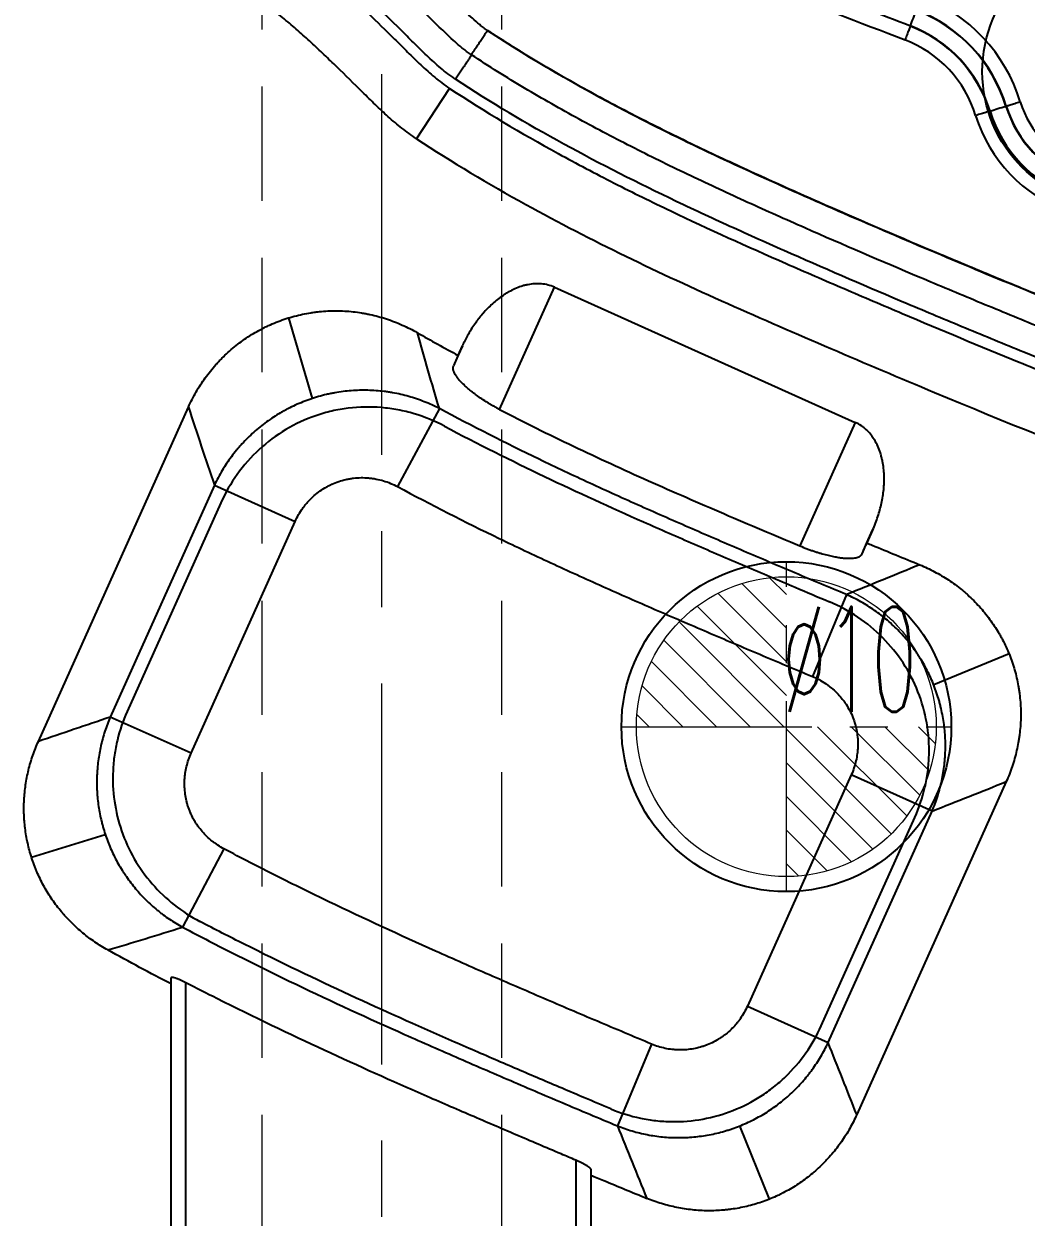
# Model space of a CAD drawing. Header units: millimetres. Extents: x 2519 to 3162, y 2051 to 2506.
# Drawn here: x 2721.48 to 2754.91, y 2209.2 to 2248.99 of the extents above; entities that cross this region are included whole.
import ezdxf
from ezdxf.enums import TextEntityAlignment as Align
from ezdxf.lldxf.tags import DXFTag

# ---------------------------------------------------------------- set-up
doc = ezdxf.new("R2010")
doc.units = ezdxf.units.MM
doc.linetypes.add('CENTER', pattern=[50.8, 31.75, -6.35, 6.35, -6.35])
doc.linetypes.add('HIDDEN', pattern=[9.525, 6.35, -3.175])
doc.layers.add('20', color=7, linetype='Continuous', true_color=0xffffff)
doc.layers.add('cool', color=153, linetype='HIDDEN', lineweight=9)
doc.layers.add('epin', color=13, linetype='Continuous', lineweight=9)
doc.styles.add('TXT05', font='txt.shx', dxfattribs={"width": 0.5, "bigfont": 'gbcbig.shx'})
tags = doc.linetypes.add('DASHED', pattern=[25.72, 12.86, -12.86]).pattern_tags.tags
tags[6:7] = [DXFTag(74, 4), DXFTag(75, 0), DXFTag(340, '0'), DXFTag(46, 0.0), DXFTag(50, 0.0), DXFTag(44, 0.0), DXFTag(45, 0.0)]
tags[4:5] = [DXFTag(74, 4), DXFTag(75, 0), DXFTag(340, '0'), DXFTag(46, 0.0), DXFTag(50, 0.0), DXFTag(44, 0.0), DXFTag(45, 0.0)]

# ---------------------------------------------------------------- blocks, each defined once
blk = doc.blocks.new('SL')
at = {"layer": 'cool', "color": 1, "linetype": 'CENTER', "lineweight": 18, "ltscale": 0.4}
blk.add_line((0, 220), (0, 0), dxfattribs=at)
at = {"layer": 'cool', "lineweight": 18, "ltscale": 0.6}
for p, q in [((-4, 208.79), (-4, 11.21)), ((4, 208.79), (4, 11.21))]:
    blk.add_line(p, q, dxfattribs=at)
blk = doc.blocks.new('epin_ejp_10')
at = {"layer": 'epin'}
h = blk.add_hatch(dxfattribs=at)
h.set_pattern_fill('_ANSI31', color=123, scale=0.25, angle=90)
h.set_pattern_definition([(135, (-3738.4753, 4034.3883), (-0.56126601, -0.56126601), [])])
h.paths.add_polyline_path([(0, 5, 0.414214), (-5, 0), (0, 0)])
h.paths.add_polyline_path([(5, 0), (0, 0), (0, -5, 0.414214)])
at = {"layer": 'epin', "color": 1, "linetype": 'CENTER', "ltscale": 0.2}
for p, q in [((0, -5.5), (0, 5.5)), ((-5.5, 0), (5.5, 0))]:
    blk.add_line(p, q, dxfattribs=at)
at = {"layer": 'epin'}
blk.add_circle((0, 0), 5, dxfattribs=at)
at = {"layer": 'epin', "color": 6, "style": 'TXT05', "width": 0.5}
blk.add_text('%%c10', height=3.5, dxfattribs=at).set_placement((2.096, 2.25), align=Align.MIDDLE)

msp = doc.modelspace()

# ---------------------------------------------------------------- linework, layer by layer
at = {"layer": '20', "color": 7, "linetype": 'Continuous'}
for p, q in [((2734.575, 2245.157), (2735.681, 2246.835)), ((2737.349, 2236.128), (2739.179, 2240.203)), ((2739.179, 2240.203), (2749.214, 2235.697)), ((2731.109, 2236.495), (2730.321, 2239.186)), ((2735.966, 2237.929), (2736.108, 2238.246)), ((2735.959, 2237.914), (2735.811, 2237.585)), ((2721.967, 2225.06), (2726.971, 2236.207)), ((2735.342, 2236.157), (2733.943, 2233.555)), ((2749.214, 2235.697), (2747.365, 2231.579)), ((2727.836, 2233.605), (2724.365, 2225.872)), ((2727.836, 2233.605), (2730.532, 2232.395)), ((2728.05, 2233.012), (2724.926, 2226.056)), ((2727.06, 2224.662), (2730.532, 2232.395)), ((2749.792, 2232.102), (2749.602, 2231.678)), ((2749.439, 2231.316), (2749.602, 2231.678)), ((2748.919, 2229.953), (2747.781, 2227.226)), ((2754.343, 2227.975), (2751.828, 2226.946)), ((2727.06, 2224.662), (2724.365, 2225.872)), ((2749.079, 2223.946), (2745.614, 2216.228)), ((2751.774, 2222.736), (2749.079, 2223.946)), ((2754.249, 2223.719), (2749.263, 2212.614)), ((2748.309, 2215.018), (2751.774, 2222.736)), ((2748.079, 2215.573), (2751.198, 2222.518)), ((2721.737, 2221.196), (2724.198, 2221.955)), ((2728.155, 2221.477), (2726.774, 2218.865)), ((2726.39, 2201.986), (2726.39, 2217.171)), ((2726.39, 2208.986), (2726.39, 2216.971)), ((2726.89, 2201.986), (2726.89, 2217.01)), ((2745.614, 2216.228), (2748.309, 2215.018)), ((2742.418, 2214.965), (2741.278, 2212.239)), ((2746.35, 2209.796), (2745.36, 2212.238)), ((2739.89, 2211.097), (2739.89, 2201.986)), ((2740.39, 2210.792), (2740.39, 2201.986)), ((2740.39, 2210.6), (2740.39, 2201.986))]:
    msp.add_line(p, q, dxfattribs=at)
at = {"layer": '20', "color": 8, "linetype": 'DASHED', "ltscale": 0.006}
msp.add_line((2736.108, 2238.246), (2735.959, 2237.914), dxfattribs=at)
at = {"layer": '20', "color": 8, "linetype": 'DASHED', "ltscale": 0.007}
msp.add_line((2749.602, 2231.678), (2749.792, 2232.102), dxfattribs=at)
at = {"layer": '20', "color": 8, "linetype": 'DASHED', "ltscale": 0.2}
msp.add_circle((2757.95, 2247.39), 4.5, dxfattribs=at)
at = {"layer": '20', "color": 8, "linetype": 'DASHED', "ltscale": 0.3}
msp.add_circle((2746.914, 2225.55), 5.5, dxfattribs=at)
at = {"layer": '20', "color": 7, "linetype": 'Continuous'}
for centre, radius, start, end in [((2749.451, 2244.762), 5.511, 17.1759, 68.9474), ((2749.451, 2244.762), 5.009, 17.1746, 68.9474), ((2749.451, 2244.762), 5.022, 17.1747, 68.9473), ((2749.451, 2244.762), 4.443, 17.1729, 68.946), ((2749.451, 2244.762), 4.455, 17.1727, 68.9462), ((2749.451, 2244.762), 3.953, 17.1727, 68.9448), ((2757.95, 2247.39), 4.44, 197.1895, 303.1486), ((2757.95, 2247.39), 3.887, 197.1895, 303.1486), ((2757.95, 2247.39), 3.874, 197.1894, 303.1484), ((2757.95, 2247.39), 3.385, 197.1895, 303.1465), ((2757.95, 2247.39), 4.943, 197.1878, 303.1486), ((2757.95, 2247.39), 4.453, 197.1893, 303.1484)]:
    msp.add_arc(centre, radius, start, end, dxfattribs=at)
for centre, major_axis, start_param, end_param in [((2737.932, 2237.426), (1.246, 2.776), 1.4433, 1.570796), ((2747.967, 2232.921), (-1.246, -2.776), 1.570796, 1.652923)]:
    msp.add_ellipse(centre, major_axis=major_axis, ratio=0.657223, start_param=start_param, end_param=end_param, dxfattribs=at)
for points, knots in [([(2736.945, 2248.767), (2736.9, 2248.797), (2736.856, 2248.828), (2736.77, 2248.892), (2736.728, 2248.925), (2736.604, 2249.027), (2736.524, 2249.098), (2736.367, 2249.242), (2736.29, 2249.315), (2736.136, 2249.463), (2736.059, 2249.538), (2735.907, 2249.687), (2735.831, 2249.762), (2735.679, 2249.912), (2735.603, 2249.987), (2735.375, 2250.212), (2735.223, 2250.362), (2734.765, 2250.809), (2734.457, 2251.105), (2733.989, 2251.541), (2733.831, 2251.685), (2733.513, 2251.97), (2733.353, 2252.11), (2733.028, 2252.387), (2732.782, 2252.591), (2732.531, 2252.791), (2732.363, 2252.923), (2732.278, 2252.988), (2731.853, 2253.312), (2731.507, 2253.56), (2730.798, 2254.03), (2730.436, 2254.252), (2729.692, 2254.666), (2729.311, 2254.857), (2728.918, 2255.03)], [0, 0, 0, 0, 0.015625, 0.015625, 0.03125, 0.03125, 0.0625, 0.0625, 0.09375, 0.09375, 0.125, 0.125, 0.15625, 0.15625, 0.1875, 0.1875, 0.25, 0.25, 0.375, 0.375, 0.4375, 0.4375, 0.5, 0.5, 0.5625, 0.59375, 0.59375, 0.625, 0.625, 0.75, 0.75, 0.875, 0.875, 1, 1, 1, 1]), ([(2736.413, 2247.953), (2736.368, 2247.982), (2736.325, 2248.012), (2736.239, 2248.074), (2736.197, 2248.106), (2736.072, 2248.203), (2735.992, 2248.271), (2735.834, 2248.409), (2735.757, 2248.48), (2735.604, 2248.624), (2735.528, 2248.697), (2735.377, 2248.843), (2735.302, 2248.917), (2735.153, 2249.064), (2735.078, 2249.138), (2734.854, 2249.36), (2734.704, 2249.507), (2734.254, 2249.949), (2733.953, 2250.242), (2733.341, 2250.817), (2733.031, 2251.1), (2732.555, 2251.513), (2732.394, 2251.648), (2732.15, 2251.848), (2732.069, 2251.915), (2731.904, 2252.046), (2731.822, 2252.111), (2731.406, 2252.433), (2731.066, 2252.68), (2730.372, 2253.148), (2730.017, 2253.369), (2729.287, 2253.78), (2728.912, 2253.969), (2728.526, 2254.139)], [0, 0, 0, 0, 0.015625, 0.015625, 0.03125, 0.03125, 0.0625, 0.0625, 0.09375, 0.09375, 0.125, 0.125, 0.15625, 0.15625, 0.1875, 0.1875, 0.25, 0.25, 0.375, 0.375, 0.5, 0.5, 0.5625, 0.5625, 0.59375, 0.59375, 0.625, 0.625, 0.75, 0.75, 0.875, 0.875, 1, 1, 1, 1]), ([(2735.881, 2247.138), (2735.838, 2247.167), (2735.795, 2247.196), (2735.71, 2247.256), (2735.668, 2247.286), (2735.544, 2247.38), (2735.464, 2247.444), (2735.227, 2247.644), (2735.076, 2247.784), (2734.851, 2247.998), (2734.777, 2248.07), (2734.629, 2248.214), (2734.556, 2248.286), (2734.335, 2248.504), (2734.188, 2248.649), (2733.746, 2249.085), (2733.451, 2249.373), (2732.852, 2249.943), (2732.549, 2250.224), (2732.084, 2250.634), (2731.927, 2250.769), (2731.61, 2251.034), (2731.449, 2251.165), (2730.962, 2251.549), (2730.631, 2251.795), (2729.95, 2252.262), (2729.602, 2252.483), (2729.063, 2252.79), (2728.88, 2252.889), (2728.51, 2253.076), (2728.323, 2253.165), (2728.133, 2253.249)], [0, 0, 0, 0, 0.015625, 0.015625, 0.03125, 0.03125, 0.0625, 0.0625, 0.125, 0.125, 0.15625, 0.15625, 0.1875, 0.1875, 0.25, 0.25, 0.375, 0.375, 0.5, 0.5, 0.5625, 0.5625, 0.625, 0.625, 0.75, 0.75, 0.875, 0.875, 0.9375, 0.9375, 1, 1, 1, 1]), ([(2727.987, 2252.917), (2728.175, 2252.834), (2728.361, 2252.745), (2728.636, 2252.605), (2728.727, 2252.557), (2728.907, 2252.459), (2728.997, 2252.409), (2729.264, 2252.256), (2729.44, 2252.15), (2729.786, 2251.931), (2729.957, 2251.818), (2730.295, 2251.585), (2730.462, 2251.466), (2730.709, 2251.282), (2730.791, 2251.22), (2730.954, 2251.095), (2731.035, 2251.032), (2731.437, 2250.712), (2731.75, 2250.447), (2732.21, 2250.038), (2732.362, 2249.9), (2732.663, 2249.621), (2732.813, 2249.48), (2733.258, 2249.055), (2733.552, 2248.768), (2733.918, 2248.407), (2733.991, 2248.335), (2734.137, 2248.19), (2734.21, 2248.118), (2734.429, 2247.901), (2734.576, 2247.757), (2734.875, 2247.475), (2735.027, 2247.337), (2735.264, 2247.14), (2735.345, 2247.076), (2735.51, 2246.952), (2735.594, 2246.893), (2735.681, 2246.835)], [0, 0, 0, 0, 0.0625, 0.0625, 0.09375, 0.09375, 0.125, 0.125, 0.1875, 0.1875, 0.25, 0.25, 0.3125, 0.3125, 0.34375, 0.34375, 0.375, 0.375, 0.5, 0.5, 0.5625, 0.5625, 0.625, 0.625, 0.75, 0.75, 0.78125, 0.78125, 0.8125, 0.8125, 0.875, 0.875, 0.9375, 0.9375, 0.96875, 0.96875, 1, 1, 1, 1]), ([(2741.982, 2252.529), (2742.992, 2252.115), (2745.013, 2251.294), (2748.036, 2250.09), (2750.051, 2249.305), (2751.052, 2248.92)], [0, 0, 0, 0, 0.335559, 0.670378, 1, 1, 1, 1]), ([(2741.791, 2252.065), (2743.299, 2251.447), (2744.808, 2250.836), (2747.835, 2249.631), (2749.351, 2249.036), (2750.872, 2248.451)], [0, 0, 0, 0, 0.5, 0.5, 1, 1, 1, 1]), ([(2734.575, 2245.157), (2734.409, 2245.267), (2734.248, 2245.383), (2733.936, 2245.627), (2733.785, 2245.755), (2733.489, 2246.018), (2733.345, 2246.154), (2733.059, 2246.429), (2732.918, 2246.569), (2732.495, 2246.988), (2732.212, 2247.267), (2731.785, 2247.682), (2731.642, 2247.819), (2731.354, 2248.093), (2731.209, 2248.229), (2730.917, 2248.498), (2730.77, 2248.631), (2730.471, 2248.892), (2730.321, 2249.021), (2729.863, 2249.401), (2729.551, 2249.644), (2729.068, 2249.991), (2728.904, 2250.104), (2728.655, 2250.268), (2728.571, 2250.321), (2728.403, 2250.427), (2728.318, 2250.478), (2728.062, 2250.63), (2727.889, 2250.727), (2727.537, 2250.911), (2727.358, 2250.997), (2727.176, 2251.078)], [0, 0, 0, 0, 0.0625, 0.0625, 0.125, 0.125, 0.1875, 0.1875, 0.25, 0.25, 0.375, 0.375, 0.4375, 0.4375, 0.5, 0.5, 0.5625, 0.5625, 0.625, 0.625, 0.75, 0.75, 0.8125, 0.8125, 0.84375, 0.84375, 0.875, 0.875, 0.9375, 0.9375, 1, 1, 1, 1]), ([(2751.052, 2248.92), (2751.052, 2248.919), (2751.05, 2248.916), (2751.045, 2248.903), (2751.042, 2248.893), (2751.032, 2248.869), (2751.027, 2248.854), (2751.013, 2248.82), (2751.006, 2248.8), (2750.989, 2248.757), (2750.98, 2248.733), (2750.961, 2248.683), (2750.95, 2248.656), (2750.929, 2248.6), (2750.918, 2248.571), (2750.895, 2248.512), (2750.883, 2248.482), (2750.872, 2248.451)], [0, 0, 0, 0, 0.125, 0.125, 0.25, 0.25, 0.375, 0.375, 0.5, 0.5, 0.625, 0.625, 0.75, 0.75, 0.875, 0.875, 1, 1, 1, 1]), ([(2736.409, 2247.956), (2736.417, 2247.967), (2736.427, 2247.982), (2736.442, 2248.006), (2736.445, 2248.011), (2736.452, 2248.021), (2736.456, 2248.027), (2736.467, 2248.043), (2736.475, 2248.055), (2736.5, 2248.093), (2736.518, 2248.121), (2736.544, 2248.161), (2736.55, 2248.169), (2736.561, 2248.185), (2736.566, 2248.193), (2736.583, 2248.219), (2736.595, 2248.237), (2736.63, 2248.291), (2736.656, 2248.329), (2736.696, 2248.39), (2736.71, 2248.411), (2736.738, 2248.454), (2736.752, 2248.475), (2736.795, 2248.54), (2736.825, 2248.585), (2736.862, 2248.642), (2736.87, 2248.653), (2736.879, 2248.667), (2736.881, 2248.67), (2736.885, 2248.676), (2736.891, 2248.685), (2736.896, 2248.693), (2736.915, 2248.722), (2736.93, 2248.744), (2736.945, 2248.767)], [0, 0, 0, 0, 0.125, 0.125, 0.15625, 0.15625, 0.1875, 0.1875, 0.25, 0.25, 0.375, 0.375, 0.40625, 0.40625, 0.4375, 0.4375, 0.5, 0.5, 0.625, 0.625, 0.6875, 0.6875, 0.75, 0.75, 0.875, 0.875, 0.90625, 0.90625, 0.914062, 0.914062, 0.921875, 0.9375, 0.9375, 1, 1, 1, 1]), ([(2736.945, 2248.767), (2738.426, 2247.792), (2741.76, 2245.882), (2747.242, 2243.335), (2753.167, 2240.809), (2757.211, 2239.163), (2759.228, 2238.38)], [0, 0, 0, 0, 0.217082, 0.468667, 0.736687, 1, 1, 1, 1]), ([(2767.271, 2235.493), (2764.643, 2236.351), (2762.044, 2237.291), (2758.821, 2238.537), (2758.178, 2238.79), (2756.894, 2239.301), (2755.612, 2239.818), (2754.334, 2240.344), (2753.058, 2240.873), (2752.421, 2241.14), (2750.511, 2241.945), (2749.241, 2242.49), (2747.661, 2243.186), (2747.345, 2243.326), (2746.714, 2243.608), (2746.399, 2243.75), (2745.455, 2244.178), (2744.828, 2244.469), (2743.892, 2244.914), (2743.58, 2245.064), (2742.959, 2245.368), (2742.65, 2245.522), (2741.724, 2245.989), (2741.112, 2246.31), (2740.201, 2246.806), (2739.899, 2246.974), (2739.298, 2247.316), (2739, 2247.49), (2738.109, 2248.021), (2737.523, 2248.387), (2736.945, 2248.767)], [0, 0, 0, 0, 0.25, 0.25, 0.3125, 0.3125, 0.375, 0.4375, 0.4375, 0.5, 0.5, 0.625, 0.625, 0.65625, 0.65625, 0.6875, 0.6875, 0.75, 0.75, 0.78125, 0.78125, 0.8125, 0.8125, 0.875, 0.875, 0.90625, 0.90625, 0.9375, 0.9375, 1, 1, 1, 1]), ([(2736.417, 2247.951), (2736.409, 2247.939), (2736.399, 2247.924), (2736.374, 2247.887), (2736.36, 2247.864), (2736.326, 2247.814), (2736.307, 2247.785), (2736.266, 2247.723), (2736.244, 2247.688), (2736.196, 2247.616), (2736.17, 2247.577), (2736.117, 2247.496), (2736.089, 2247.453), (2736.031, 2247.366), (2736.002, 2247.321), (2735.942, 2247.23), (2735.911, 2247.184), (2735.881, 2247.138)], [0, 0, 0, 0, 0.125, 0.125, 0.25, 0.25, 0.375, 0.375, 0.5, 0.5, 0.625, 0.625, 0.75, 0.75, 0.875, 0.875, 1, 1, 1, 1]), ([(2766.977, 2234.565), (2764.328, 2235.43), (2761.708, 2236.378), (2758.459, 2237.634), (2757.811, 2237.888), (2756.517, 2238.404), (2755.225, 2238.925), (2753.937, 2239.455), (2752.651, 2239.989), (2752.008, 2240.258), (2750.083, 2241.07), (2748.804, 2241.619), (2747.211, 2242.322), (2746.892, 2242.463), (2746.257, 2242.747), (2745.304, 2243.176), (2744.356, 2243.615), (2743.412, 2244.065), (2743.098, 2244.216), (2742.473, 2244.523), (2742.161, 2244.678), (2741.228, 2245.15), (2740.611, 2245.474), (2739.388, 2246.142), (2738.782, 2246.487), (2737.586, 2247.2), (2736.995, 2247.569), (2736.413, 2247.953)], [0, 0, 0, 0, 0.25, 0.25, 0.3125, 0.3125, 0.375, 0.4375, 0.4375, 0.5, 0.5, 0.625, 0.625, 0.65625, 0.65625, 0.6875, 0.75, 0.75, 0.78125, 0.78125, 0.8125, 0.8125, 0.875, 0.875, 0.9375, 0.9375, 1, 1, 1, 1]), ([(2766.683, 2233.638), (2765.348, 2234.074), (2763.356, 2234.759), (2761.378, 2235.484), (2760.062, 2235.975), (2759.406, 2236.224), (2757.441, 2236.984), (2755.484, 2237.765), (2753.537, 2238.568), (2752.24, 2239.106), (2751.592, 2239.377), (2749.651, 2240.196), (2748.36, 2240.751), (2746.754, 2241.46), (2746.433, 2241.602), (2745.792, 2241.889), (2745.152, 2242.178), (2744.514, 2242.471), (2743.877, 2242.767), (2743.559, 2242.916), (2741.975, 2243.672), (2740.722, 2244.303), (2738.262, 2245.649), (2737.055, 2246.364), (2735.881, 2247.138)], [0, 0, 0, 0, 0.125, 0.1875, 0.1875, 0.25, 0.25, 0.375, 0.4375, 0.4375, 0.5, 0.5, 0.625, 0.625, 0.65625, 0.65625, 0.6875, 0.71875, 0.71875, 0.75, 0.75, 0.875, 0.875, 1, 1, 1, 1]), ([(2735.681, 2246.835), (2736.858, 2246.06), (2738.067, 2245.341), (2739.609, 2244.495), (2739.919, 2244.329), (2740.541, 2244), (2740.854, 2243.838), (2741.795, 2243.359), (2742.427, 2243.049), (2744.332, 2242.14), (2745.614, 2241.561), (2747.547, 2240.714), (2748.193, 2240.435), (2749.486, 2239.88), (2750.134, 2239.604), (2752.077, 2238.78), (2754.025, 2237.967), (2755.983, 2237.177), (2757.291, 2236.657), (2757.946, 2236.4), (2761.228, 2235.132), (2763.874, 2234.173), (2766.55, 2233.3)], [0, 0, 0, 0, 0.125, 0.125, 0.15625, 0.15625, 0.1875, 0.1875, 0.25, 0.25, 0.375, 0.375, 0.4375, 0.4375, 0.5, 0.5, 0.625, 0.6875, 0.6875, 0.75, 0.75, 1, 1, 1, 1]), ([(2753.708, 2246.078), (2753.707, 2246.078), (2753.704, 2246.076), (2753.69, 2246.072), (2753.68, 2246.069), (2753.656, 2246.062), (2753.641, 2246.057), (2753.605, 2246.046), (2753.585, 2246.04), (2753.541, 2246.026), (2753.517, 2246.019), (2753.465, 2246.003), (2753.438, 2245.994), (2753.38, 2245.977), (2753.351, 2245.967), (2753.29, 2245.949), (2753.259, 2245.939), (2753.228, 2245.929)], [0, 0, 0, 0, 0.125, 0.125, 0.25, 0.25, 0.375, 0.375, 0.5, 0.5, 0.625, 0.625, 0.75, 0.75, 0.875, 0.875, 1, 1, 1, 1]), ([(2754.237, 2246.241), (2754.238, 2246.242), (2754.241, 2246.243), (2754.255, 2246.247), (2754.264, 2246.25), (2754.289, 2246.258), (2754.304, 2246.262), (2754.339, 2246.273), (2754.36, 2246.279), (2754.404, 2246.293), (2754.428, 2246.301), (2754.48, 2246.316), (2754.507, 2246.325), (2754.564, 2246.343), (2754.594, 2246.352), (2754.655, 2246.371), (2754.686, 2246.38), (2754.717, 2246.39)], [0, 0, 0, 0, 0.125, 0.125, 0.25, 0.25, 0.375, 0.375, 0.5, 0.5, 0.625, 0.625, 0.75, 0.75, 0.875, 0.875, 1, 1, 1, 1]), ([(2738.225, 2242.962), (2739.323, 2242.357), (2740.436, 2241.786), (2742.685, 2240.691), (2743.82, 2240.168), (2746.102, 2239.148), (2747.25, 2238.652), (2749.549, 2237.667), (2750.701, 2237.179), (2751.855, 2236.697)], [0, 0, 0, 0, 0.25, 0.25, 0.5, 0.5, 0.75, 0.75, 1, 1, 1, 1]), ([(2739.179, 2240.203), (2739.109, 2240.234), (2739.038, 2240.259), (2738.892, 2240.296), (2738.818, 2240.309), (2738.723, 2240.317), (2738.704, 2240.318), (2738.666, 2240.32), (2738.609, 2240.322), (2738.553, 2240.32), (2738.44, 2240.313), (2738.365, 2240.303), (2738.272, 2240.285), (2738.253, 2240.281), (2738.216, 2240.272), (2738.161, 2240.259), (2738.107, 2240.243), (2737.999, 2240.208), (2737.929, 2240.181), (2737.792, 2240.12), (2737.725, 2240.087), (2737.626, 2240.031), (2737.593, 2240.012), (2737.529, 2239.972), (2737.497, 2239.952), (2737.341, 2239.847), (2737.223, 2239.754), (2737.001, 2239.554), (2736.896, 2239.446), (2736.772, 2239.304), (2736.748, 2239.275), (2736.7, 2239.217), (2736.629, 2239.128), (2736.562, 2239.037), (2736.434, 2238.852), (2736.354, 2238.724), (2736.281, 2238.592)], [0, 0, 0, 0, 0.0625, 0.0625, 0.125, 0.125, 0.140625, 0.140625, 0.15625, 0.1875, 0.1875, 0.25, 0.25, 0.265625, 0.265625, 0.28125, 0.3125, 0.3125, 0.375, 0.375, 0.4375, 0.4375, 0.46875, 0.46875, 0.5, 0.5, 0.625, 0.625, 0.75, 0.75, 0.78125, 0.78125, 0.8125, 0.875, 0.875, 1, 1, 1, 1]), ([(2726.971, 2236.207), (2727.049, 2236.38), (2727.221, 2236.717), (2727.425, 2237.032), (2727.645, 2237.337), (2727.763, 2237.484), (2727.921, 2237.661), (2727.953, 2237.696), (2728.019, 2237.765), (2728.052, 2237.8), (2728.152, 2237.901), (2728.22, 2237.966), (2728.43, 2238.156), (2728.721, 2238.394), (2729.035, 2238.6), (2729.28, 2238.743), (2729.363, 2238.788), (2729.49, 2238.853), (2729.533, 2238.875), (2729.619, 2238.916), (2729.662, 2238.935), (2729.877, 2239.032), (2730.229, 2239.167), (2730.592, 2239.264), (2730.869, 2239.323), (2730.962, 2239.34), (2731.102, 2239.362), (2731.149, 2239.369), (2731.244, 2239.381), (2731.291, 2239.386), (2731.527, 2239.41), (2731.715, 2239.419), (2732.091, 2239.418), (2732.279, 2239.407), (2732.56, 2239.377), (2732.653, 2239.364), (2732.793, 2239.341), (2732.84, 2239.333), (2732.933, 2239.315), (2732.98, 2239.306), (2733.212, 2239.255), (2733.395, 2239.206), (2733.753, 2239.088), (2734.104, 2238.953), (2734.441, 2238.782), (2734.606, 2238.687)], [0, 0, 0, 0, 0.0625, 0.125, 0.125, 0.1875, 0.1875, 0.203125, 0.203125, 0.21875, 0.21875, 0.25, 0.25, 0.3125, 0.375, 0.375, 0.40625, 0.40625, 0.421875, 0.421875, 0.4375, 0.4375, 0.5, 0.5625, 0.5625, 0.59375, 0.59375, 0.609375, 0.609375, 0.625, 0.625, 0.6875, 0.6875, 0.75, 0.75, 0.78125, 0.78125, 0.796875, 0.796875, 0.8125, 0.8125, 0.875, 0.875, 0.9375, 1, 1, 1, 1]), ([(2737.349, 2236.128), (2737.33, 2236.138), (2737.31, 2236.148), (2737.271, 2236.169), (2737.252, 2236.18), (2737.194, 2236.211), (2737.118, 2236.254), (2737.045, 2236.296), (2736.974, 2236.339), (2736.939, 2236.36), (2736.836, 2236.425), (2736.772, 2236.467), (2736.651, 2236.549), (2736.595, 2236.589), (2736.514, 2236.649), (2736.488, 2236.668), (2736.439, 2236.707), (2736.415, 2236.726), (2736.345, 2236.782), (2736.302, 2236.818), (2736.223, 2236.888), (2736.186, 2236.922), (2736.144, 2236.963), (2736.135, 2236.972), (2736.119, 2236.988), (2736.095, 2237.012), (2736.073, 2237.035), (2736.03, 2237.081), (2736.004, 2237.111), (2735.958, 2237.168), (2735.937, 2237.195), (2735.881, 2237.274), (2735.853, 2237.322), (2735.828, 2237.378), (2735.823, 2237.389), (2735.815, 2237.411), (2735.805, 2237.442), (2735.799, 2237.471), (2735.794, 2237.525), (2735.799, 2237.557), (2735.811, 2237.585)], [0, 0, 0, 0, 0.015625, 0.015625, 0.03125, 0.03125, 0.0625, 0.09375, 0.09375, 0.125, 0.125, 0.1875, 0.1875, 0.25, 0.25, 0.28125, 0.28125, 0.3125, 0.3125, 0.375, 0.375, 0.4375, 0.4375, 0.453125, 0.453125, 0.46875, 0.5, 0.5, 0.5625, 0.5625, 0.625, 0.625, 0.75, 0.75, 0.78125, 0.78125, 0.8125, 0.875, 0.875, 1, 1, 1, 1]), ([(2735.342, 2236.157), (2735.178, 2236.242), (2735.01, 2236.318), (2734.668, 2236.452), (2734.495, 2236.511), (2734.142, 2236.611), (2733.963, 2236.652), (2733.735, 2236.692), (2733.689, 2236.7), (2733.597, 2236.713), (2733.551, 2236.72), (2733.413, 2236.737), (2733.321, 2236.746), (2733.046, 2236.767), (2732.678, 2236.775), (2732.312, 2236.747), (2732.037, 2236.713), (2731.946, 2236.699), (2731.808, 2236.674), (2731.763, 2236.665), (2731.671, 2236.647), (2731.626, 2236.637), (2731.4, 2236.585), (2731.046, 2236.484), (2730.704, 2236.348), (2730.453, 2236.234), (2730.328, 2236.173), (2730.205, 2236.108), (2730.124, 2236.063), (2730.083, 2236.04), (2729.883, 2235.923), (2729.728, 2235.822), (2729.431, 2235.605), (2729.288, 2235.49), (2729.013, 2235.245), (2728.882, 2235.115), (2728.726, 2234.944), (2728.695, 2234.91), (2728.634, 2234.84), (2728.604, 2234.804), (2728.515, 2234.697), (2728.458, 2234.625), (2728.293, 2234.403), (2728.191, 2234.251), (2728.002, 2233.935), (2727.915, 2233.773), (2727.836, 2233.605)], [0, 0, 0, 0, 0.0625, 0.0625, 0.125, 0.125, 0.1875, 0.1875, 0.203125, 0.203125, 0.21875, 0.21875, 0.25, 0.25, 0.3125, 0.375, 0.375, 0.40625, 0.40625, 0.421875, 0.421875, 0.4375, 0.4375, 0.5, 0.5625, 0.5625, 0.59375, 0.609375, 0.609375, 0.625, 0.625, 0.6875, 0.6875, 0.75, 0.75, 0.8125, 0.8125, 0.828125, 0.828125, 0.84375, 0.84375, 0.875, 0.875, 0.9375, 0.9375, 1, 1, 1, 1]), ([(2735.51, 2235.572), (2735.184, 2235.744), (2734.846, 2235.881), (2734.321, 2236.037), (2734.142, 2236.08), (2733.777, 2236.149), (2733.591, 2236.174), (2733.039, 2236.221), (2732.671, 2236.214), (2732.12, 2236.146), (2731.936, 2236.114), (2731.574, 2236.031), (2731.397, 2235.98), (2730.874, 2235.801), (2730.539, 2235.646), (2729.898, 2235.263), (2729.603, 2235.042), (2729.061, 2234.543), (2728.812, 2234.261), (2728.384, 2233.664), (2728.201, 2233.348), (2728.05, 2233.012)], [0, 0, 0, 0, 0.123847, 0.123847, 0.186548, 0.186548, 0.24925, 0.24925, 0.374653, 0.374653, 0.437355, 0.437355, 0.500057, 0.500057, 0.62546, 0.62546, 0.750863, 0.750863, 0.876266, 0.876266, 1, 1, 1, 1]), ([(2748.919, 2229.953), (2748.345, 2230.192), (2747.772, 2230.434), (2746.626, 2230.919), (2746.053, 2231.163), (2744.909, 2231.653), (2744.338, 2231.899), (2743.197, 2232.395), (2742.627, 2232.645), (2741.49, 2233.152), (2740.923, 2233.409), (2739.793, 2233.93), (2739.23, 2234.195), (2737.549, 2235.006), (2736.439, 2235.568), (2735.342, 2236.157)], [0, 0, 0, 0, 0.125, 0.125, 0.25, 0.25, 0.375, 0.375, 0.5, 0.5, 0.625, 0.625, 0.75, 0.75, 1, 1, 1, 1]), ([(2737.349, 2236.128), (2738.164, 2235.705), (2738.985, 2235.298), (2740.641, 2234.509), (2741.474, 2234.127), (2742.73, 2233.566), (2743.149, 2233.382), (2743.99, 2233.015), (2744.411, 2232.834), (2745.253, 2232.473), (2745.675, 2232.293), (2746.52, 2231.935), (2746.942, 2231.757), (2747.365, 2231.579)], [0, 0, 0, 0, 0.25, 0.25, 0.5, 0.5, 0.625, 0.625, 0.75, 0.75, 0.875, 0.875, 1, 1, 1, 1]), ([(2735.51, 2235.572), (2737.743, 2234.387), (2739.969, 2233.348), (2742.717, 2232.128), (2743.285, 2231.88), (2744.412, 2231.391), (2744.971, 2231.15), (2746.088, 2230.673), (2746.646, 2230.435), (2747.589, 2230.036), (2747.972, 2229.875), (2748.356, 2229.714)], [0, 0, 0, 0, 0.508586, 0.508586, 0.642054, 0.642054, 0.775521, 0.775521, 0.908989, 0.908989, 1, 1, 1, 1]), ([(2749.888, 2232.332), (2749.944, 2232.479), (2749.993, 2232.627), (2750.074, 2232.927), (2750.107, 2233.079), (2750.143, 2233.309), (2750.153, 2233.386), (2750.164, 2233.503), (2750.167, 2233.542), (2750.172, 2233.62), (2750.174, 2233.66), (2750.18, 2233.856), (2750.175, 2234.011), (2750.149, 2234.244), (2750.137, 2234.321), (2750.115, 2234.436), (2750.106, 2234.475), (2750.087, 2234.551), (2750.077, 2234.589), (2750.044, 2234.702), (2750.018, 2234.776), (2749.959, 2234.92), (2749.925, 2234.99), (2749.877, 2235.076), (2749.867, 2235.093), (2749.846, 2235.127), (2749.836, 2235.144), (2749.804, 2235.193), (2749.781, 2235.225), (2749.71, 2235.319), (2749.659, 2235.378), (2749.574, 2235.459), (2749.545, 2235.486), (2749.483, 2235.536), (2749.452, 2235.56), (2749.354, 2235.626), (2749.286, 2235.665), (2749.214, 2235.697)], [0, 0, 0, 0, 0.125, 0.125, 0.25, 0.25, 0.3125, 0.3125, 0.34375, 0.34375, 0.375, 0.375, 0.5, 0.5, 0.5625, 0.5625, 0.59375, 0.59375, 0.625, 0.625, 0.6875, 0.6875, 0.75, 0.75, 0.765625, 0.765625, 0.78125, 0.78125, 0.8125, 0.8125, 0.875, 0.875, 0.90625, 0.90625, 0.9375, 0.9375, 1, 1, 1, 1]), ([(2730.532, 2232.395), (2730.566, 2232.472), (2730.643, 2232.623), (2730.735, 2232.765), (2730.809, 2232.868), (2730.847, 2232.918), (2730.887, 2232.967), (2730.915, 2233), (2730.928, 2233.016), (2730.999, 2233.095), (2731.117, 2233.216), (2731.311, 2233.377), (2731.452, 2233.47), (2731.543, 2233.525), (2731.561, 2233.535), (2731.598, 2233.556), (2731.654, 2233.586), (2731.711, 2233.614), (2731.826, 2233.667), (2731.982, 2233.729), (2732.164, 2233.781), (2732.268, 2233.803), (2732.309, 2233.811), (2732.33, 2233.815), (2732.393, 2233.826), (2732.435, 2233.832), (2732.561, 2233.847), (2732.728, 2233.858), (2732.896, 2233.852), (2733.022, 2233.841), (2733.064, 2233.836), (2733.127, 2233.827), (2733.148, 2233.824), (2733.19, 2233.817), (2733.211, 2233.813), (2733.315, 2233.793), (2733.479, 2233.752), (2733.716, 2233.668), (2733.868, 2233.595), (2733.943, 2233.555)], [0, 0, 0, 0, 0.0625, 0.125, 0.125, 0.15625, 0.171875, 0.171875, 0.1875, 0.1875, 0.25, 0.3125, 0.375, 0.375, 0.390625, 0.390625, 0.40625, 0.4375, 0.4375, 0.5, 0.5625, 0.578125, 0.578125, 0.59375, 0.59375, 0.625, 0.625, 0.6875, 0.75, 0.75, 0.78125, 0.78125, 0.796875, 0.796875, 0.8125, 0.8125, 0.875, 0.9375, 1, 1, 1, 1]), ([(2733.943, 2233.555), (2735.063, 2232.953), (2736.195, 2232.38), (2737.908, 2231.553), (2738.482, 2231.282), (2739.633, 2230.75), (2740.21, 2230.488), (2741.368, 2229.971), (2741.948, 2229.716), (2743.111, 2229.21), (2743.694, 2228.959), (2744.86, 2228.46), (2745.443, 2228.211), (2746.611, 2227.716), (2747.196, 2227.47), (2747.781, 2227.226)], [0, 0, 0, 0, 0.25, 0.25, 0.375, 0.375, 0.5, 0.5, 0.625, 0.625, 0.75, 0.75, 0.875, 0.875, 1, 1, 1, 1]), ([(2747.365, 2231.579), (2747.445, 2231.546), (2747.525, 2231.514), (2747.625, 2231.476), (2747.645, 2231.469), (2747.684, 2231.454), (2747.743, 2231.433), (2747.839, 2231.4), (2747.914, 2231.376), (2747.988, 2231.353), (2748.024, 2231.341), (2748.13, 2231.31), (2748.197, 2231.292), (2748.325, 2231.26), (2748.386, 2231.245), (2748.473, 2231.227), (2748.502, 2231.221), (2748.557, 2231.211), (2748.584, 2231.206), (2748.662, 2231.193), (2748.711, 2231.186), (2748.803, 2231.175), (2748.847, 2231.171), (2748.909, 2231.167), (2748.929, 2231.166), (2748.967, 2231.164), (2748.986, 2231.164), (2749.041, 2231.164), (2749.074, 2231.165), (2749.168, 2231.172), (2749.222, 2231.181), (2749.312, 2231.207), (2749.349, 2231.223), (2749.385, 2231.249), (2749.391, 2231.254), (2749.404, 2231.266), (2749.42, 2231.283), (2749.433, 2231.302), (2749.439, 2231.316)], [0, 0, 0, 0, 0.0625, 0.0625, 0.078125, 0.078125, 0.09375, 0.125, 0.15625, 0.15625, 0.1875, 0.1875, 0.25, 0.25, 0.3125, 0.3125, 0.34375, 0.34375, 0.375, 0.375, 0.4375, 0.4375, 0.5, 0.5, 0.53125, 0.53125, 0.5625, 0.5625, 0.625, 0.625, 0.75, 0.75, 0.875, 0.875, 0.90625, 0.90625, 0.9375, 1, 1, 1, 1]), ([(2749.439, 2231.316), (2749.481, 2231.41), (2749.523, 2231.504), (2749.578, 2231.625), (2749.59, 2231.651), (2749.602, 2231.678)], [0, 0, 0, 0, 0.779668, 0.779668, 1, 1, 1, 1]), ([(2749.602, 2231.678), (2749.66, 2231.654), (2749.718, 2231.629), (2750.304, 2231.385), (2750.833, 2231.166), (2751.364, 2230.949)], [0, 0, 0, 0, 0.099417, 0.099417, 1, 1, 1, 1]), ([(2751.364, 2230.949), (2751.533, 2230.879), (2751.861, 2230.725), (2752.171, 2230.541), (2752.472, 2230.342), (2752.618, 2230.235), (2752.794, 2230.091), (2752.829, 2230.062), (2752.898, 2230.002), (2752.932, 2229.972), (2753.034, 2229.88), (2753.1, 2229.818), (2753.292, 2229.625), (2753.534, 2229.358), (2753.748, 2229.067), (2753.898, 2228.841), (2753.946, 2228.764), (2754.015, 2228.647), (2754.038, 2228.607), (2754.082, 2228.527), (2754.104, 2228.487), (2754.209, 2228.285), (2754.285, 2228.121), (2754.419, 2227.786), (2754.477, 2227.615), (2754.577, 2227.268), (2754.618, 2227.091), (2754.658, 2226.867), (2754.665, 2226.822), (2754.679, 2226.732), (2754.698, 2226.596), (2754.712, 2226.461), (2754.732, 2226.19), (2754.741, 2225.83), (2754.714, 2225.469), (2754.685, 2225.244), (2754.679, 2225.199), (2754.665, 2225.109), (2754.658, 2225.064), (2754.634, 2224.929), (2754.616, 2224.84), (2754.555, 2224.574), (2754.457, 2224.224), (2754.324, 2223.886), (2754.249, 2223.719)], [0, 0, 0, 0, 0.0625, 0.125, 0.125, 0.1875, 0.1875, 0.203125, 0.203125, 0.21875, 0.21875, 0.25, 0.25, 0.3125, 0.375, 0.375, 0.40625, 0.40625, 0.421875, 0.421875, 0.4375, 0.4375, 0.5, 0.5, 0.5625, 0.5625, 0.625, 0.625, 0.640625, 0.640625, 0.65625, 0.6875, 0.6875, 0.75, 0.8125, 0.8125, 0.828125, 0.828125, 0.84375, 0.84375, 0.875, 0.875, 0.9375, 1, 1, 1, 1]), ([(2751.774, 2222.736), (2751.845, 2222.901), (2751.908, 2223.069), (2752.016, 2223.41), (2752.062, 2223.582), (2752.136, 2223.931), (2752.165, 2224.107), (2752.19, 2224.331), (2752.195, 2224.376), (2752.202, 2224.465), (2752.206, 2224.511), (2752.214, 2224.646), (2752.218, 2224.736), (2752.222, 2225.005), (2752.21, 2225.362), (2752.163, 2225.717), (2752.114, 2225.981), (2752.087, 2226.113), (2752.055, 2226.245), (2752.032, 2226.333), (2752.02, 2226.376), (2751.958, 2226.594), (2751.9, 2226.764), (2751.768, 2227.096), (2751.695, 2227.259), (2751.532, 2227.578), (2751.442, 2227.734), (2751.32, 2227.924), (2751.295, 2227.961), (2751.244, 2228.036), (2751.167, 2228.147), (2751.086, 2228.255), (2750.919, 2228.466), (2750.683, 2228.735), (2750.423, 2228.98), (2750.218, 2229.155), (2750.148, 2229.212), (2750.005, 2229.323), (2749.932, 2229.376), (2749.711, 2229.53), (2749.406, 2229.72), (2749.085, 2229.88), (2748.919, 2229.953)], [0, 0, 0, 0, 0.0625, 0.0625, 0.125, 0.125, 0.1875, 0.1875, 0.203125, 0.203125, 0.21875, 0.21875, 0.25, 0.25, 0.3125, 0.375, 0.375, 0.40625, 0.421875, 0.421875, 0.4375, 0.4375, 0.5, 0.5, 0.5625, 0.5625, 0.625, 0.625, 0.640625, 0.640625, 0.65625, 0.6875, 0.6875, 0.75, 0.8125, 0.8125, 0.84375, 0.84375, 0.875, 0.875, 0.9375, 1, 1, 1, 1]), ([(2751.198, 2222.518), (2751.344, 2222.846), (2751.456, 2223.183), (2751.576, 2223.703), (2751.608, 2223.88), (2751.654, 2224.239), (2751.669, 2224.421), (2751.684, 2224.962), (2751.658, 2225.32), (2751.534, 2226.029), (2751.435, 2226.382), (2751.172, 2227.051), (2751.007, 2227.37), (2750.611, 2227.978), (2750.383, 2228.259), (2749.878, 2228.77), (2749.598, 2229.003), (2749.001, 2229.405), (2748.687, 2229.575), (2748.356, 2229.714)], [0, 0, 0, 0, 0.123766, 0.123766, 0.186469, 0.186469, 0.249173, 0.249173, 0.374579, 0.374579, 0.499985, 0.499985, 0.625392, 0.625392, 0.750798, 0.750798, 0.876205, 0.876205, 1, 1, 1, 1]), ([(2747.781, 2227.226), (2747.858, 2227.194), (2748.006, 2227.123), (2748.147, 2227.039), (2748.25, 2226.97), (2748.284, 2226.946), (2748.35, 2226.896), (2748.382, 2226.871), (2748.477, 2226.792), (2748.598, 2226.682), (2748.707, 2226.56), (2748.784, 2226.465), (2748.822, 2226.416), (2748.858, 2226.365), (2748.881, 2226.331), (2748.893, 2226.314), (2748.949, 2226.228), (2749.032, 2226.086), (2749.133, 2225.863), (2749.185, 2225.708), (2749.213, 2225.608), (2749.219, 2225.588), (2749.229, 2225.548), (2749.244, 2225.488), (2749.256, 2225.428), (2749.277, 2225.307), (2749.297, 2225.145), (2749.3, 2224.981), (2749.297, 2224.858), (2749.295, 2224.817), (2749.29, 2224.755), (2749.288, 2224.735), (2749.284, 2224.693), (2749.282, 2224.673), (2749.268, 2224.571), (2749.239, 2224.41), (2749.173, 2224.174), (2749.113, 2224.021), (2749.079, 2223.946)], [0, 0, 0, 0, 0.0625, 0.125, 0.125, 0.15625, 0.15625, 0.1875, 0.1875, 0.25, 0.3125, 0.3125, 0.34375, 0.359375, 0.359375, 0.375, 0.375, 0.4375, 0.5, 0.5625, 0.5625, 0.578125, 0.578125, 0.59375, 0.625, 0.625, 0.6875, 0.75, 0.75, 0.78125, 0.78125, 0.796875, 0.796875, 0.8125, 0.8125, 0.875, 0.9375, 1, 1, 1, 1]), ([(2724.365, 2225.872), (2724.297, 2225.716), (2724.237, 2225.557), (2724.133, 2225.236), (2724.044, 2224.912), (2723.985, 2224.58), (2723.952, 2224.328), (2723.942, 2224.244), (2723.932, 2224.116), (2723.929, 2224.074), (2723.923, 2223.989), (2723.921, 2223.946), (2723.913, 2223.734), (2723.916, 2223.396), (2723.95, 2223.061), (2723.999, 2222.727), (2724.031, 2222.56), (2724.081, 2222.353), (2724.092, 2222.312), (2724.114, 2222.229), (2724.149, 2222.106), (2724.187, 2221.985), (2724.27, 2221.744), (2724.394, 2221.431), (2724.546, 2221.129), (2724.671, 2220.908), (2724.737, 2220.799), (2724.806, 2220.691), (2724.853, 2220.62), (2724.877, 2220.585), (2724.999, 2220.41), (2725.205, 2220.141), (2725.547, 2219.77), (2725.83, 2219.515), (2725.996, 2219.382), (2726.063, 2219.33), (2726.097, 2219.304), (2726.199, 2219.228), (2726.268, 2219.178), (2726.48, 2219.036), (2726.625, 2218.947), (2726.774, 2218.865)], [0, 0, 0, 0, 0.0625, 0.0625, 0.125, 0.1875, 0.1875, 0.21875, 0.21875, 0.234375, 0.234375, 0.25, 0.25, 0.3125, 0.375, 0.375, 0.4375, 0.4375, 0.453125, 0.453125, 0.46875, 0.5, 0.5, 0.5625, 0.625, 0.625, 0.65625, 0.671875, 0.671875, 0.6875, 0.6875, 0.75, 0.8125, 0.875, 0.890625, 0.890625, 0.90625, 0.90625, 0.9375, 0.9375, 1, 1, 1, 1]), ([(2724.926, 2226.056), (2724.788, 2225.745), (2724.68, 2225.427), (2724.561, 2224.936), (2724.529, 2224.769), (2724.48, 2224.431), (2724.464, 2224.259), (2724.439, 2223.746), (2724.455, 2223.407), (2724.551, 2222.734), (2724.632, 2222.397), (2724.855, 2221.752), (2724.996, 2221.443), (2725.337, 2220.853), (2725.539, 2220.57), (2725.984, 2220.057), (2726.23, 2219.822), (2726.765, 2219.399), (2727.05, 2219.214), (2727.351, 2219.056)], [0, 0, 0, 0, 0.123819, 0.123819, 0.186523, 0.186523, 0.249227, 0.249227, 0.374635, 0.374635, 0.500043, 0.500043, 0.62545, 0.62545, 0.750858, 0.750858, 0.876266, 0.876266, 1, 1, 1, 1]), ([(2724.282, 2218.104), (2724.134, 2218.187), (2723.847, 2218.363), (2723.446, 2218.664), (2723.198, 2218.888), (2723.019, 2219.065), (2722.96, 2219.126), (2722.875, 2219.219), (2722.846, 2219.251), (2722.79, 2219.314), (2722.763, 2219.346), (2722.628, 2219.508), (2722.425, 2219.775), (2722.248, 2220.058), (2722.085, 2220.35), (2722.01, 2220.5), (2721.925, 2220.693), (2721.908, 2220.732), (2721.876, 2220.81), (2721.86, 2220.849), (2721.814, 2220.967), (2721.786, 2221.047), (2721.706, 2221.286), (2721.616, 2221.608), (2721.555, 2221.936), (2721.522, 2222.185), (2721.508, 2222.311), (2721.498, 2222.437), (2721.493, 2222.521), (2721.491, 2222.564), (2721.482, 2222.775), (2721.483, 2222.943), (2721.501, 2223.277), (2721.535, 2223.61), (2721.599, 2223.939), (2721.658, 2224.184), (2721.68, 2224.266), (2721.727, 2224.428), (2721.753, 2224.509), (2721.835, 2224.749), (2721.897, 2224.906), (2721.967, 2225.06)], [0, 0, 0, 0, 0.0625, 0.125, 0.1875, 0.1875, 0.21875, 0.21875, 0.234375, 0.234375, 0.25, 0.25, 0.3125, 0.375, 0.375, 0.4375, 0.4375, 0.453125, 0.453125, 0.46875, 0.46875, 0.5, 0.5, 0.5625, 0.625, 0.625, 0.65625, 0.671875, 0.671875, 0.6875, 0.6875, 0.75, 0.75, 0.8125, 0.875, 0.875, 0.90625, 0.90625, 0.9375, 0.9375, 1, 1, 1, 1]), ([(2728.155, 2221.477), (2728.086, 2221.513), (2728.019, 2221.553), (2727.921, 2221.617), (2727.889, 2221.639), (2727.826, 2221.684), (2727.795, 2221.708), (2727.643, 2221.829), (2727.532, 2221.936), (2727.381, 2222.111), (2727.334, 2222.172), (2727.266, 2222.267), (2727.244, 2222.3), (2727.203, 2222.365), (2727.182, 2222.398), (2727.086, 2222.566), (2727.023, 2222.706), (2726.96, 2222.889), (2726.948, 2222.925), (2726.927, 2223), (2726.917, 2223.038), (2726.889, 2223.151), (2726.875, 2223.227), (2726.843, 2223.456), (2726.836, 2223.61), (2726.844, 2223.784), (2726.846, 2223.804), (2726.848, 2223.842), (2726.85, 2223.862), (2726.856, 2223.92), (2726.86, 2223.959), (2726.877, 2224.073), (2726.892, 2224.149), (2726.946, 2224.374), (2726.996, 2224.52), (2727.06, 2224.662)], [0, 0, 0, 0, 0.0625, 0.0625, 0.09375, 0.09375, 0.125, 0.125, 0.25, 0.25, 0.3125, 0.3125, 0.34375, 0.34375, 0.375, 0.375, 0.5, 0.5, 0.53125, 0.53125, 0.5625, 0.5625, 0.625, 0.625, 0.75, 0.75, 0.765625, 0.765625, 0.78125, 0.78125, 0.8125, 0.8125, 0.875, 0.875, 1, 1, 1, 1]), ([(2742.418, 2214.965), (2741.815, 2215.217), (2741.213, 2215.471), (2740.009, 2215.981), (2739.408, 2216.238), (2738.207, 2216.753), (2737.607, 2217.012), (2736.409, 2217.535), (2735.811, 2217.798), (2734.021, 2218.599), (2732.834, 2219.146), (2731.068, 2219.996), (2730.481, 2220.284), (2729.314, 2220.872), (2728.733, 2221.171), (2728.155, 2221.477)], [0, 0, 0, 0, 0.125, 0.125, 0.25, 0.25, 0.375, 0.375, 0.5, 0.5, 0.75, 0.75, 0.875, 0.875, 1, 1, 1, 1]), ([(2741.061, 2212.804), (2740.768, 2212.927), (2740.477, 2213.05), (2739.683, 2213.385), (2739.183, 2213.598), (2738.189, 2214.022), (2737.697, 2214.232), (2736.688, 2214.667), (2736.171, 2214.891), (2734.59, 2215.584), (2733.492, 2216.074), (2731.219, 2217.126), (2730.042, 2217.688), (2728.344, 2218.542), (2727.85, 2218.795), (2727.351, 2219.056)], [0, 0, 0, 0, 0.068837, 0.068837, 0.188113, 0.188113, 0.307388, 0.307388, 0.426664, 0.426664, 0.665216, 0.665216, 0.903767, 0.903767, 1, 1, 1, 1]), ([(2726.774, 2218.865), (2727.362, 2218.554), (2727.953, 2218.25), (2729.14, 2217.652), (2729.736, 2217.358), (2731.532, 2216.493), (2732.739, 2215.936), (2734.559, 2215.121), (2735.167, 2214.853), (2736.386, 2214.322), (2736.996, 2214.058), (2737.912, 2213.665), (2738.218, 2213.534), (2738.829, 2213.273), (2739.135, 2213.143), (2740.053, 2212.754), (2740.665, 2212.496), (2741.278, 2212.239)], [0, 0, 0, 0, 0.125, 0.125, 0.25, 0.25, 0.5, 0.5, 0.625, 0.625, 0.75, 0.75, 0.8125, 0.8125, 0.875, 0.875, 1, 1, 1, 1]), ([(2726.89, 2217.01), (2726.875, 2217.018), (2726.86, 2217.025), (2726.829, 2217.041), (2726.814, 2217.048), (2726.769, 2217.07), (2726.739, 2217.084), (2726.695, 2217.103), (2726.68, 2217.109), (2726.651, 2217.121), (2726.624, 2217.133), (2726.597, 2217.143), (2726.577, 2217.15), (2726.571, 2217.152), (2726.558, 2217.157), (2726.552, 2217.159), (2726.522, 2217.169), (2726.5, 2217.175), (2726.476, 2217.181), (2726.471, 2217.182), (2726.462, 2217.184), (2726.458, 2217.185), (2726.446, 2217.187), (2726.431, 2217.189), (2726.419, 2217.188), (2726.408, 2217.187), (2726.404, 2217.186), (2726.394, 2217.182), (2726.39, 2217.177), (2726.39, 2217.17)], [0, 0, 0, 0, 0.0625, 0.0625, 0.125, 0.125, 0.25, 0.25, 0.3125, 0.3125, 0.375, 0.4375, 0.4375, 0.46875, 0.46875, 0.5, 0.5, 0.625, 0.625, 0.65625, 0.65625, 0.6875, 0.6875, 0.75, 0.8125, 0.8125, 0.875, 0.875, 1, 1, 1, 1]), ([(2739.89, 2211.097), (2739.726, 2211.166), (2739.562, 2211.235), (2738.892, 2211.518), (2738.389, 2211.732), (2737.391, 2212.158), (2736.898, 2212.369), (2735.883, 2212.806), (2735.362, 2213.032), (2733.767, 2213.73), (2732.657, 2214.226), (2730.351, 2215.293), (2729.155, 2215.865), (2727.581, 2216.656), (2727.237, 2216.831), (2726.89, 2217.01)], [0, 0, 0, 0, 0.041155, 0.041155, 0.168113, 0.168113, 0.295071, 0.295071, 0.422029, 0.422029, 0.675945, 0.675945, 0.92986, 0.92986, 1, 1, 1, 1]), ([(2745.614, 2216.228), (2745.581, 2216.155), (2745.509, 2216.013), (2745.424, 2215.878), (2745.355, 2215.78), (2745.331, 2215.748), (2745.282, 2215.685), (2745.257, 2215.654), (2745.18, 2215.564), (2745.072, 2215.449), (2744.952, 2215.345), (2744.859, 2215.271), (2744.827, 2215.247), (2744.762, 2215.201), (2744.729, 2215.178), (2744.629, 2215.114), (2744.491, 2215.035), (2744.348, 2214.97), (2744.237, 2214.927), (2744.2, 2214.913), (2744.125, 2214.887), (2744.087, 2214.875), (2743.971, 2214.843), (2743.894, 2214.825), (2743.738, 2214.796), (2743.582, 2214.776), (2743.424, 2214.77), (2743.305, 2214.772), (2743.265, 2214.773), (2743.185, 2214.779), (2743.145, 2214.782), (2743.027, 2214.795), (2742.949, 2214.808), (2742.717, 2214.856), (2742.566, 2214.903), (2742.418, 2214.965)], [0, 0, 0, 0, 0.0625, 0.125, 0.125, 0.15625, 0.15625, 0.1875, 0.1875, 0.25, 0.3125, 0.3125, 0.34375, 0.34375, 0.375, 0.375, 0.4375, 0.5, 0.5, 0.53125, 0.53125, 0.5625, 0.5625, 0.625, 0.625, 0.6875, 0.75, 0.75, 0.78125, 0.78125, 0.8125, 0.8125, 0.875, 0.875, 1, 1, 1, 1]), ([(2741.061, 2212.804), (2741.382, 2212.671), (2741.71, 2212.569), (2742.216, 2212.462), (2742.388, 2212.434), (2742.735, 2212.395), (2742.912, 2212.384), (2743.437, 2212.376), (2743.783, 2212.404), (2744.468, 2212.528), (2744.81, 2212.625), (2745.458, 2212.881), (2745.768, 2213.039), (2746.209, 2213.323), (2746.353, 2213.425), (2746.628, 2213.642), (2746.759, 2213.757), (2747.135, 2214.118), (2747.362, 2214.383), (2747.765, 2214.956), (2747.936, 2215.257), (2748.079, 2215.573)], [0, 0, 0, 0, 0.123775, 0.123775, 0.186477, 0.186477, 0.249179, 0.249179, 0.374584, 0.374584, 0.499989, 0.499989, 0.625394, 0.625394, 0.688096, 0.688096, 0.750798, 0.750798, 0.876203, 0.876203, 1, 1, 1, 1]), ([(2741.278, 2212.239), (2741.441, 2212.174), (2741.605, 2212.118), (2741.936, 2212.021), (2742.271, 2211.939), (2742.614, 2211.889), (2742.873, 2211.864), (2742.96, 2211.858), (2743.135, 2211.849), (2743.222, 2211.847), (2743.483, 2211.846), (2743.829, 2211.862), (2744.171, 2211.91), (2744.511, 2211.974), (2744.681, 2212.014), (2744.891, 2212.075), (2744.933, 2212.088), (2745.016, 2212.114), (2745.141, 2212.155), (2745.263, 2212.2), (2745.505, 2212.295), (2745.82, 2212.437), (2746.122, 2212.608), (2746.342, 2212.748), (2746.415, 2212.797), (2746.558, 2212.897), (2746.628, 2212.949), (2746.835, 2213.109), (2747.098, 2213.334), (2747.339, 2213.582), (2747.51, 2213.777), (2747.594, 2213.877), (2747.674, 2213.979), (2747.727, 2214.049), (2747.753, 2214.084), (2747.882, 2214.261), (2748.073, 2214.552), (2748.235, 2214.86), (2748.309, 2215.018)], [0, 0, 0, 0, 0.0625, 0.0625, 0.125, 0.1875, 0.1875, 0.21875, 0.21875, 0.25, 0.25, 0.3125, 0.375, 0.375, 0.4375, 0.4375, 0.453125, 0.453125, 0.46875, 0.5, 0.5, 0.5625, 0.625, 0.625, 0.65625, 0.65625, 0.6875, 0.6875, 0.75, 0.8125, 0.8125, 0.84375, 0.859375, 0.859375, 0.875, 0.875, 0.9375, 1, 1, 1, 1]), ([(2749.263, 2212.614), (2749.191, 2212.454), (2749.034, 2212.143), (2748.849, 2211.85), (2748.651, 2211.567), (2748.545, 2211.43), (2748.375, 2211.231), (2748.317, 2211.166), (2748.227, 2211.07), (2748.196, 2211.038), (2748.135, 2210.976), (2748.104, 2210.945), (2747.947, 2210.794), (2747.687, 2210.565), (2747.406, 2210.363), (2747.115, 2210.175), (2746.965, 2210.087), (2746.77, 2209.987), (2746.731, 2209.967), (2746.652, 2209.929), (2746.534, 2209.873), (2746.414, 2209.822), (2746.172, 2209.725), (2745.845, 2209.613), (2745.508, 2209.532), (2745.251, 2209.484), (2745.165, 2209.47), (2745.034, 2209.453), (2744.991, 2209.447), (2744.904, 2209.437), (2744.861, 2209.433), (2744.644, 2209.414), (2744.47, 2209.407), (2744.124, 2209.41), (2743.951, 2209.42), (2743.606, 2209.457), (2743.434, 2209.483), (2743.09, 2209.553), (2742.921, 2209.596), (2742.587, 2209.698), (2742.422, 2209.757), (2742.26, 2209.823)], [0, 0, 0, 0, 0.0625, 0.125, 0.125, 0.1875, 0.1875, 0.21875, 0.21875, 0.234375, 0.234375, 0.25, 0.25, 0.3125, 0.375, 0.375, 0.4375, 0.4375, 0.453125, 0.453125, 0.46875, 0.5, 0.5, 0.5625, 0.625, 0.625, 0.65625, 0.65625, 0.671875, 0.671875, 0.6875, 0.6875, 0.75, 0.75, 0.8125, 0.8125, 0.875, 0.875, 0.9375, 0.9375, 1, 1, 1, 1]), ([(2740.39, 2210.791), (2740.39, 2210.794), (2740.39, 2210.798), (2740.386, 2210.806), (2740.383, 2210.81), (2740.373, 2210.824), (2740.363, 2210.835), (2740.343, 2210.852), (2740.335, 2210.858), (2740.319, 2210.87), (2740.311, 2210.876), (2740.283, 2210.896), (2740.262, 2210.909), (2740.227, 2210.93), (2740.215, 2210.937), (2740.19, 2210.952), (2740.177, 2210.959), (2740.137, 2210.981), (2740.108, 2210.996), (2740.064, 2211.018), (2740.048, 2211.025), (2740.018, 2211.04), (2740.002, 2211.047), (2739.955, 2211.069), (2739.923, 2211.083), (2739.89, 2211.097)], [0, 0, 0, 0, 0.0625, 0.0625, 0.125, 0.125, 0.25, 0.25, 0.3125, 0.3125, 0.375, 0.375, 0.5, 0.5, 0.5625, 0.5625, 0.625, 0.625, 0.75, 0.75, 0.8125, 0.8125, 0.875, 0.875, 1, 1, 1, 1]), ([(2740.39, 2210.6), (2740.534, 2210.54), (2740.679, 2210.479), (2741.299, 2210.22), (2741.778, 2210.022), (2742.26, 2209.823)], [0, 0, 0, 0, 0.232772, 0.232772, 1, 1, 1, 1])]:
    msp.add_open_spline(points, degree=3, knots=knots, dxfattribs=at)
for points in [[(2751.052, 2248.92), (2751.118, 2249.092), (2751.184, 2249.265), (2751.251, 2249.437)], [(2753.708, 2246.078), (2753.884, 2246.132), (2754.061, 2246.187), (2754.237, 2246.241)], [(2734.575, 2245.157), (2735.764, 2244.374), (2736.983, 2243.647), (2738.225, 2242.962)], [(2734.606, 2238.687), (2735.058, 2238.428), (2735.512, 2238.175), (2735.966, 2237.929)], [(2735.342, 2236.157), (2735.09, 2236.995), (2734.844, 2237.838), (2734.606, 2238.687)], [(2735.966, 2237.929), (2735.914, 2237.814), (2735.863, 2237.7), (2735.811, 2237.585)], [(2751.855, 2236.697), (2756.501, 2234.76), (2761.183, 2232.936), (2765.963, 2231.377)], [(2726.971, 2236.207), (2727.255, 2235.331), (2727.544, 2234.464), (2727.836, 2233.605)], [(2751.364, 2230.949), (2750.549, 2230.614), (2749.734, 2230.283), (2748.919, 2229.953)], [(2724.365, 2225.872), (2723.563, 2225.596), (2722.764, 2225.326), (2721.967, 2225.06)], [(2751.774, 2222.736), (2752.599, 2223.062), (2753.424, 2223.389), (2754.249, 2223.719)], [(2724.282, 2218.104), (2725.111, 2218.352), (2725.942, 2218.606), (2726.774, 2218.865)], [(2726.39, 2216.971), (2725.698, 2217.332), (2724.995, 2217.71), (2724.282, 2218.104)], [(2726.39, 2216.971), (2726.39, 2217.037), (2726.39, 2217.104), (2726.39, 2217.17)], [(2749.263, 2212.614), (2748.945, 2213.414), (2748.627, 2214.215), (2748.309, 2215.018)], [(2741.278, 2212.239), (2741.604, 2211.433), (2741.931, 2210.627), (2742.26, 2209.823)], [(2740.39, 2210.791), (2740.39, 2210.727), (2740.39, 2210.664), (2740.39, 2210.6)]]:
    msp.add_open_spline(points, degree=3, dxfattribs=at)
at = {"layer": '20', "color": 8, "linetype": 'DASHED'}
msp.add_open_spline([(2734.575, 2245.157), (2734.575, 2245.157), (2734.575, 2245.157), (2734.575, 2245.157)], degree=3, dxfattribs=at).dxf.unprotected_set("ltscale", 0)

# ---------------------------------------------------------------- block references
at = {"lineweight": 18}
msp.add_blockref('SL', (2733.414, 2169.55), dxfattribs=at)
at = {"layer": 'epin'}
msp.add_blockref('epin_ejp_10', (2746.914, 2225.55), dxfattribs=at)

doc.saveas('drawing.dxf')
